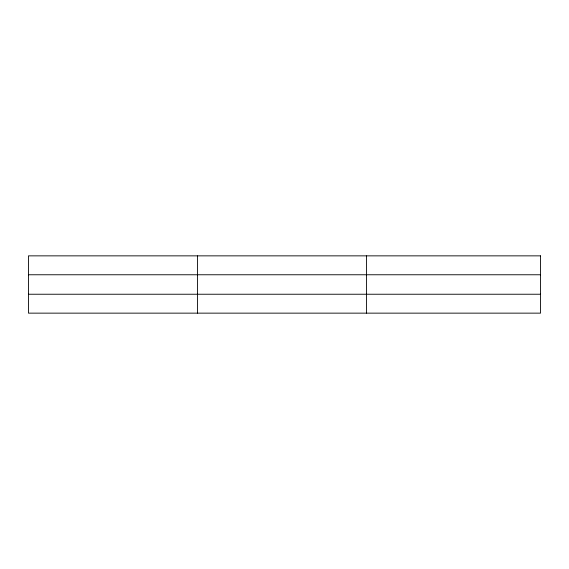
<?xml version="1.0" encoding="UTF-8"?>
<svg xmlns="http://www.w3.org/2000/svg" width="569" height="569" viewBox="0 0 569 569"><rect width="100%" height="100%" fill="white"/><g stroke="black" fill="none" stroke-linecap="round" stroke-linejoin="round"><path stroke-width="0.85" d="M197.443 313.142L197.443 255.858M366.436 313.142L366.436 255.858M28.45 274.763L540.55 274.763M28.45 294.237L540.55 294.237M540.55 255.858L540.55 313.142L28.45 313.142L28.45 255.858L540.55 255.858"/></g></svg>
